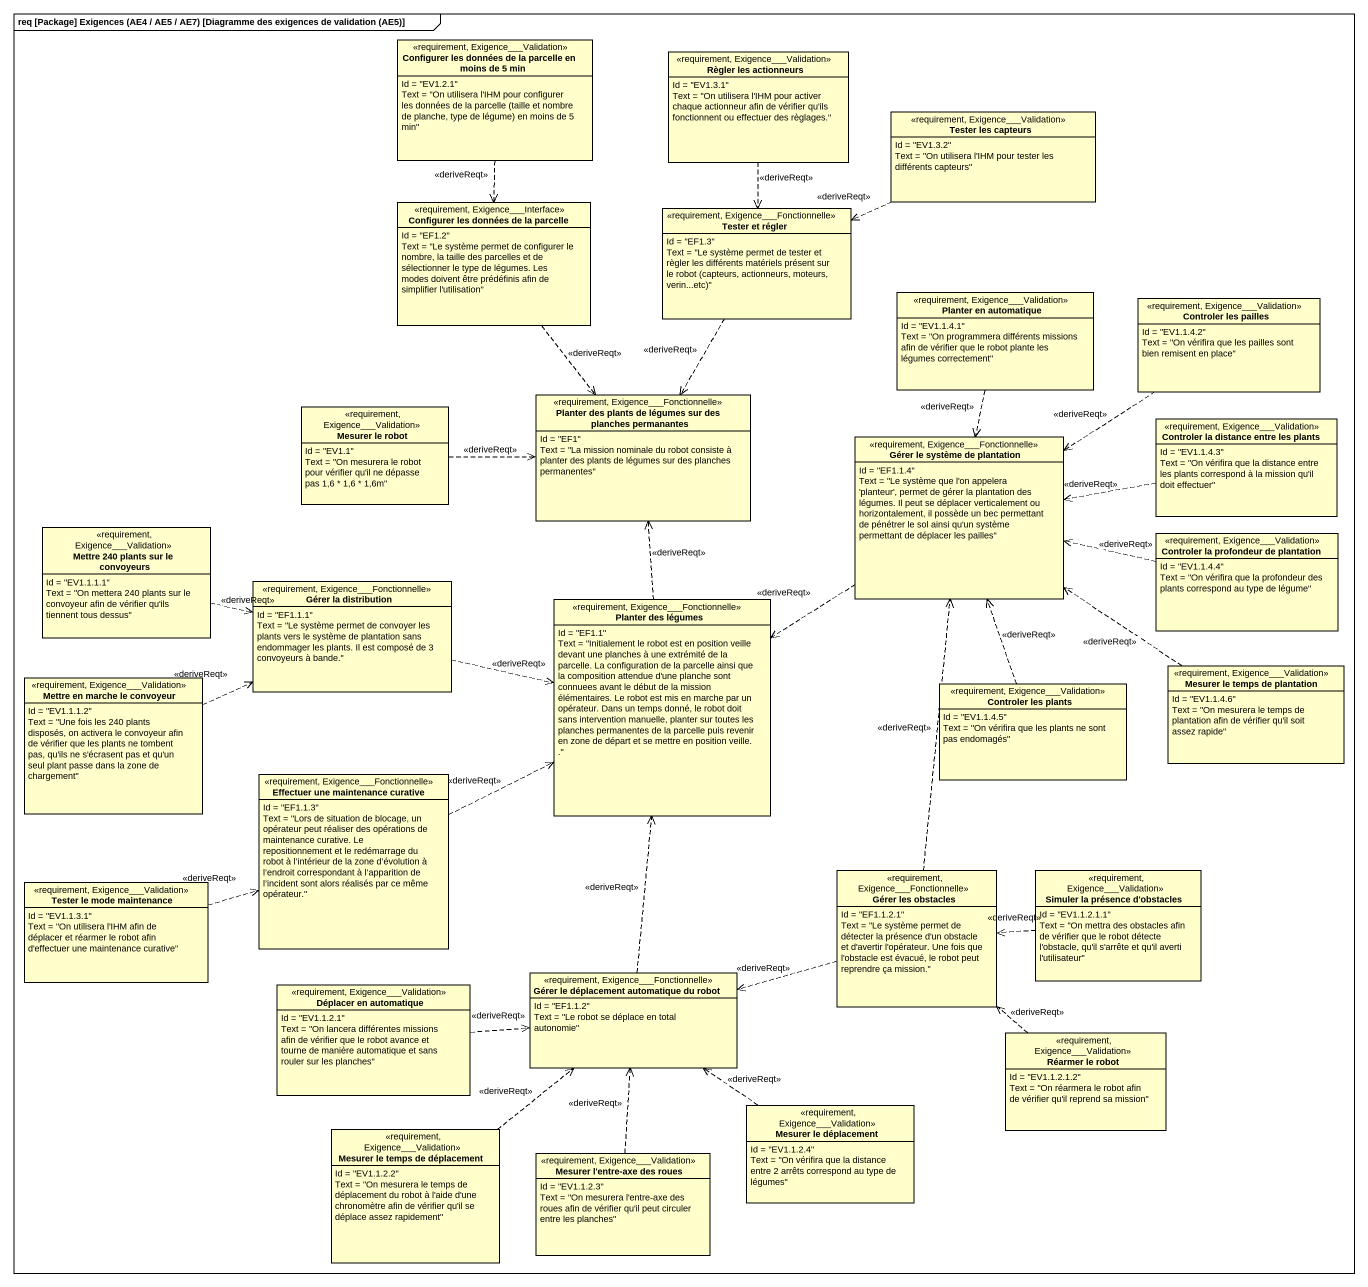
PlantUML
@startuml
mainframe req [Package] Exigences (AE4 / AE5 / AE7) [Diagramme des exigences de validation (AE5)]
hide circle
hide empty members
class "Configurer les données de la parcelle en moins de 5 min" as Configurer_les_données_de <<requirement, Exigence___Validation>> {
  Id = "EV1.2.1"
  {field} Text = "On utilisera l'IHM pour configurer les données de la parcelle (taille et nombre de planche, type de légume) en moins de 5 min"
}
class "Règler les actionneurs" as Règler_les_actionneurs <<requirement, Exigence___Validation>> {
  Id = "EV1.3.1"
  Text = "On utilisera l'IHM pour activer chaque actionneur afin de vérifier qu'ils fonctionnent ou effectuer des règlages."
}
class "Tester les capteurs" as Tester_les_capteurs <<requirement, Exigence___Validation>> {
  Id = "EV1.3.2"
  Text = "On utilisera l'IHM pour tester les différents capteurs"
}
class "Configurer les données de la parcelle" as Configurer_les_données_de_2 <<requirement, Exigence___Interface>> {
  Id = "EF1.2"
  Text = "Le système permet de configurer le nombre, la taille des parcelles et de sélectionner le type de légumes. Les modes doivent être prédéfinis afin de simplifier l'utilisation"
}
class "Tester et régler" as Tester_et_régler <<requirement, Exigence___Fonctionnelle>> {
  Id = "EF1.3"
  {field} Text = "Le système permet de tester et règler les différents matériels présent sur le robot (capteurs, actionneurs, moteurs, verin...etc)"
}
class "Planter en automatique" as Planter_en_automatique <<requirement, Exigence___Validation>> {
  Id = "EV1.1.4.1"
  Text = "On programmera différents missions afin de vérifier que le robot plante les légumes correctement"
}
class "Controler les pailles" as Controler_les_pailles <<requirement, Exigence___Validation>> {
  Id = "EV1.1.4.2"
  Text = "On vérifira que les pailles sont bien remisent en place"
}
class "Mesurer le robot" as Mesurer_le_robot <<requirement, Exigence___Validation>> {
  Id = "EV1.1"
  Text = "On mesurera le robot pour vérifier qu'il ne dépasse pas 1,6 * 1,6 * 1,6m"
}
class "Planter des plants de légumes sur des planches permanantes" as Planter_des_plants_de <<requirement, Exigence___Fonctionnelle>> {
  Id = "EF1"
  Text = "La mission nominale du robot consiste à planter des plants de légumes sur des planches permanentes"
}
class "Gérer le système de plantation" as Gérer_le_système_de <<requirement, Exigence___Fonctionnelle>> {
  Id = "EF1.1.4"
  Text = "Le système que l'on appelera 'planteur', permet de gérer la plantation des légumes. Il peut se déplacer verticalement ou horizontalement, il possède un bec permettant de pénétrer le sol ainsi qu'un système permettant de déplacer les pailles"
}
class "Controler la distance entre les plants" as Controler_la_distance_entre <<requirement, Exigence___Validation>> {
  Id = "EV1.1.4.3"
  Text = "On vérifira que la distance entre les plants correspond à la mission qu'il doit effectuer"
}
class "Mettre 240 plants sur le convoyeurs" as Mettre_240_plants_sur_le <<requirement, Exigence___Validation>> {
  Id = "EV1.1.1.1"
  Text = "On mettera 240 plants sur le convoyeur afin de vérifier qu'ils tiennent tous dessus"
}
class "Controler la profondeur de plantation" as Controler_la_profondeur_de <<requirement, Exigence___Validation>> {
  Id = "EV1.1.4.4"
  Text = "On vérifira que la profondeur des plants correspond au type de légume"
}
class "Gérer la distribution" as Gérer_la_distribution <<requirement, Exigence___Fonctionnelle>> {
  Id = "EF1.1.1"
  Text = "Le système permet de convoyer les plants vers le système de plantation sans endommager les plants. Il est composé de 3 convoyeurs à bande."
}
class "Planter des légumes" as Planter_des_légumes <<requirement, Exigence___Fonctionnelle>> {
  Id = "EF1.1"
  Text = "Initialement le robot est en position veille devant une planches à une extrémité de la parcelle. La configuration de la parcelle ainsi que la composition attendue d'une planche sont connuees avant le début de la mission élémentaires. Le robot est mis en marche par un opérateur. Dans un temps donné, le robot doit sans intervention manuelle, planter sur toutes les planches permanentes de la parcelle puis revenir en zone de départ et se mettre en position veille. ."
}
class "Mettre en marche le convoyeur" as Mettre_en_marche_le <<requirement, Exigence___Validation>> {
  Id = "EV1.1.1.2"
  Text = "Une fois les 240 plants disposés, on activera le convoyeur afin de vérifier que les plants ne tombent pas, qu'ils ne s'écrasent pas et qu'un seul plant passe dans la zone de chargement"
}
class "Mesurer le temps de plantation" as Mesurer_le_temps_de <<requirement, Exigence___Validation>> {
  Id = "EV1.1.4.6"
  Text = "On mesurera le temps de plantation afin de vérifier qu'il soit assez rapide"
}
class "Controler les plants" as Controler_les_plants <<requirement, Exigence___Validation>> {
  Id = "EV1.1.4.5"
  Text = "On vérifira que les plants ne sont pas endomagés"
}
class "Effectuer une maintenance curative" as Effectuer_une_maintenance <<requirement, Exigence___Fonctionnelle>> {
  Id = "EF1.1.3"
  Text = "Lors de situation de blocage, un opérateur peut réaliser des opérations de maintenance curative. Le repositionnement et le redémarrage du robot à l’intérieur de la zone d’évolution à l’endroit correspondant à l’apparition de l’incident sont alors réalisés par ce même opérateur."
}
class "Gérer les obstacles" as Gérer_les_obstacles <<requirement, Exigence___Fonctionnelle>> {
  Id = "EF1.1.2.1"
  Text = "Le système permet de détecter la présence d'un obstacle et d'avertir l'opérateur. Une fois que l'obstacle est évacué, le robot peut reprendre ça mission."
}
class "Simuler la présence d'obstacles" as Simuler_la_présence_d <<requirement, Exigence___Validation>> {
  Id = "EV1.1.2.1.1"
  Text = "On mettra des obstacles afin de vérifier que le robot détecte l'obstacle, qu'il s'arrête et qu'il averti l'utilisateur"
}
class "Tester le mode maintenance" as Tester_le_mode_maintenance <<requirement, Exigence___Validation>> {
  Id = "EV1.1.3.1"
  Text = "On utilisera l'IHM afin de déplacer et réarmer le robot afin d'effectuer une maintenance curative"
}
class "Déplacer en automatique" as Déplacer_en_automatique <<requirement, Exigence___Validation>> {
  Id = "EV1.1.2.1"
  Text = "On lancera différentes missions afin de vérifier que le robot avance et tourne de manière automatique et sans rouler sur les planches"
}
class "Gérer le déplacement automatique du robot" as Gérer_le_déplacement <<requirement, Exigence___Fonctionnelle>> {
  Id = "EF1.1.2"
  Text = "Le robot se déplace en total autonomie"
}
class "Réarmer le robot" as Réarmer_le_robot <<requirement, Exigence___Validation>> {
  Id = "EV1.1.2.1.2"
  Text = "On réarmera le robot afin de vérifier qu'il reprend sa mission"
}
class "Mesurer le déplacement" as Mesurer_le_déplacement <<requirement, Exigence___Validation>> {
  Id = "EV1.1.2.4"
  Text = "On vérifira que la distance entre 2 arrêts correspond au type de légumes"
}
class "Mesurer le temps de déplacement" as Mesurer_le_temps_de_2 <<requirement, Exigence___Validation>> {
  Id = "EV1.1.2.2"
  Text = "On mesurera le temps de déplacement du robot à l'aide d'une chronomètre afin de vérifier qu'il se déplace assez rapidement"
}
class "Mesurer l'entre-axe des roues" as Mesurer_l_entre_axe_des <<requirement, Exigence___Validation>> {
  Id = "EV1.1.2.3"
  Text = "On mesurera l'entre-axe des roues afin de vérifier qu'il peut circuler entre les planches"
}
Configurer_les_données_de ..> Configurer_les_données_de_2 : <<deriveReqt>>
Règler_les_actionneurs ..> Tester_et_régler : <<deriveReqt>>
Tester_les_capteurs .left.> Tester_et_régler : <<deriveReqt>>
Configurer_les_données_de_2 ..> Planter_des_plants_de : <<deriveReqt>>
Tester_et_régler ..> Planter_des_plants_de : <<deriveReqt>>
Planter_en_automatique ..> Gérer_le_système_de : <<deriveReqt>>
Controler_les_pailles ..> Gérer_le_système_de : <<deriveReqt>>
Mesurer_le_robot .right.> Planter_des_plants_de : <<deriveReqt>>
Gérer_le_système_de ..> Planter_des_légumes : <<deriveReqt>>
Controler_la_distance_entre .left.> Gérer_le_système_de : <<deriveReqt>>
Mettre_240_plants_sur_le .right.> Gérer_la_distribution : <<deriveReqt>>
Controler_la_profondeur_de .left.> Gérer_le_système_de : <<deriveReqt>>
Gérer_la_distribution .right.> Planter_des_légumes : <<deriveReqt>>
Planter_des_légumes .up.> Planter_des_plants_de : <<deriveReqt>>
Mettre_en_marche_le .right.> Gérer_la_distribution : <<deriveReqt>>
Mesurer_le_temps_de .up.> Gérer_le_système_de : <<deriveReqt>>
Controler_les_plants .up.> Gérer_le_système_de : <<deriveReqt>>
Effectuer_une_maintenance .right.> Planter_des_légumes : <<deriveReqt>>
Gérer_les_obstacles .up.> Gérer_le_système_de : <<deriveReqt>>
Gérer_les_obstacles .left.> Gérer_le_déplacement : <<deriveReqt>>
Simuler_la_présence_d .left.> Gérer_les_obstacles : <<deriveReqt>>
Tester_le_mode_maintenance .right.> Effectuer_une_maintenance : <<deriveReqt>>
Déplacer_en_automatique .right.> Gérer_le_déplacement : <<deriveReqt>>
Gérer_le_déplacement .up.> Planter_des_légumes : <<deriveReqt>>
Réarmer_le_robot .up.> Gérer_les_obstacles : <<deriveReqt>>
Mesurer_le_déplacement .up.> Gérer_le_déplacement : <<deriveReqt>>
Mesurer_le_temps_de_2 .up.> Gérer_le_déplacement : <<deriveReqt>>
Mesurer_l_entre_axe_des .up.> Gérer_le_déplacement : <<deriveReqt>>
@enduml
